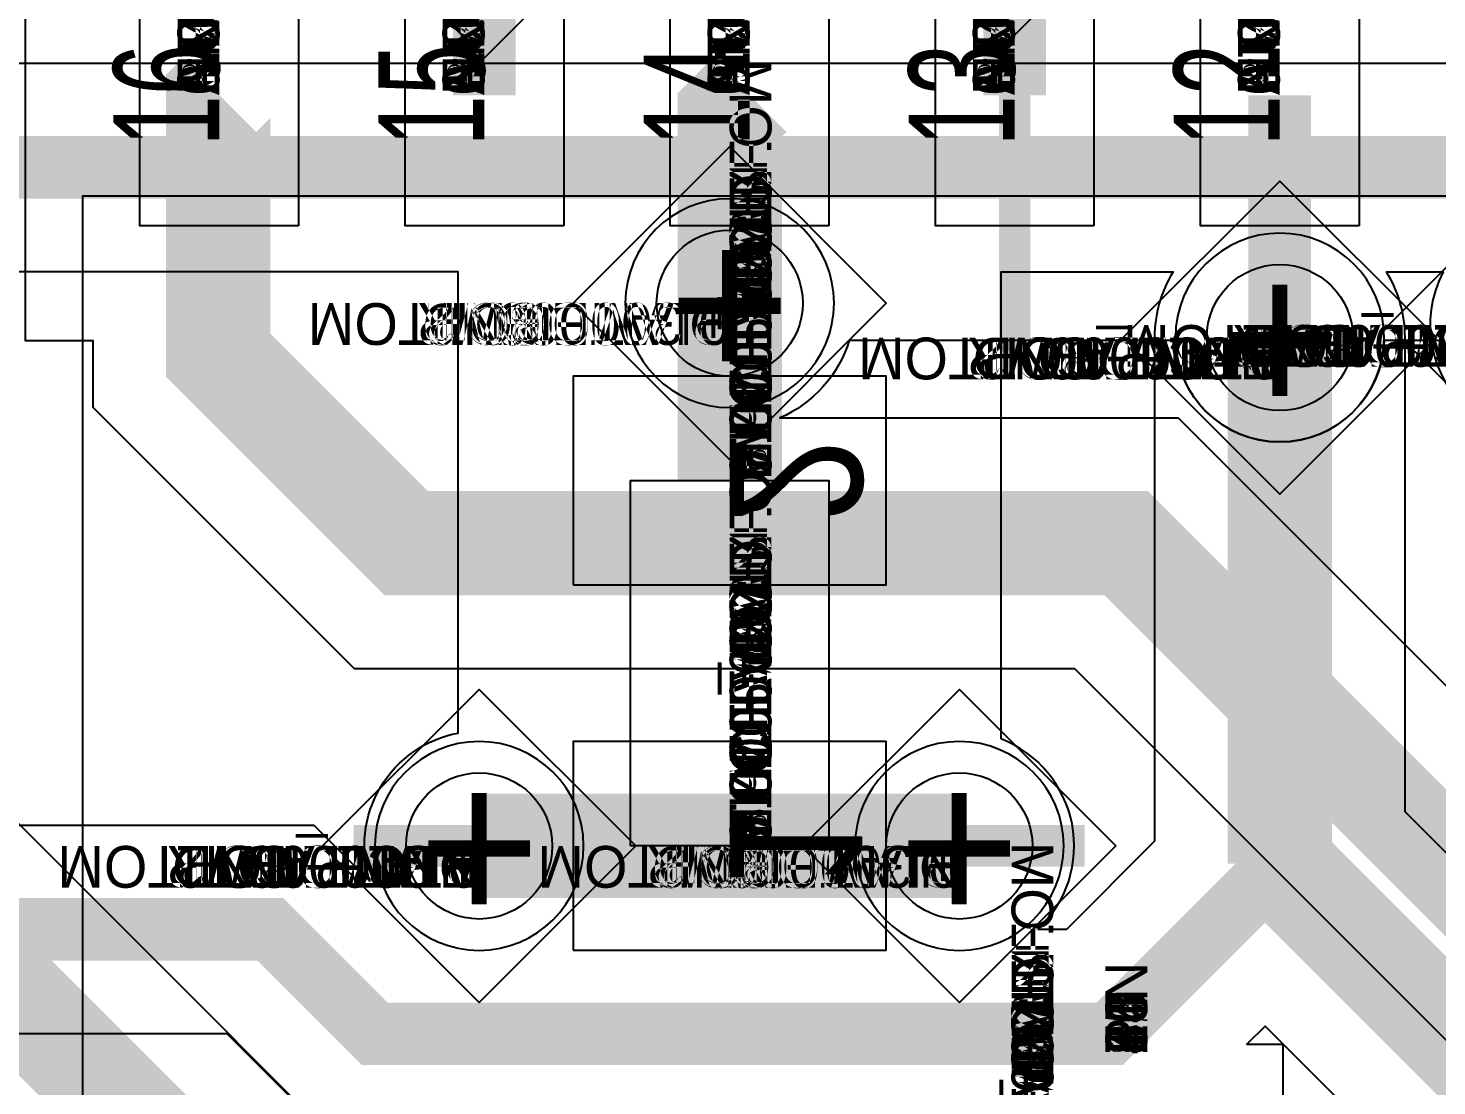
# Model space of a CAD drawing. Extents: x 0 to 323, y 0 to 320.
# Drawn here: x 99.95 to 106.7, y 166.46 to 171.52 of the extents above; entities that cross this region are included whole.
import ezdxf
from ezdxf.enums import TextEntityAlignment as Align

# ---------------------------------------------------------------- set-up
doc = ezdxf.new("R2010")
doc.units = 0
doc.header["$MEASUREMENT"] = 0
doc.layers.get('0').update_dxf_attribs({"linetype": 'CONTINUOUS'})
for name, color, linetype in [('CDN_FIGURES', 7, 'CONTINUOUS'), ('ETCH_BOTTOM', 7, 'CONTINUOUS'), ('ETCH_GND', 3, 'CONTINUOUS'), ('ETCH_INT1', 4, 'CONTINUOUS'), ('ETCH_INT2', 5, 'CONTINUOUS'), ('ETCH_PWR', 6, 'CONTINUOUS'), ('ETCH_TOP', 2, 'CONTINUOUS'), ('MANUFACTURING_NCLEGEND-1-6', 8, 'CONTINUOUS'), ('PACKAGE_GEOMETRY_ASSEMBLY_TOP', 11, 'CONTINUOUS'), ('PACKAGE_GEOMETRY_PIN_NUMBER', 9, 'CONTINUOUS')]:
    doc.layers.add(name, color=color, linetype=linetype)

# ---------------------------------------------------------------- blocks, each defined once
blk = doc.blocks.new('PAD_INFO')
for tag in ['SHAPE_TYPE', 'PAD_HEIGHT', 'PAD_LAYER', 'PAD_TYPE', 'PAD_WIDTH']:
    blk.add_attdef(tag, (0, 0), '', height=0.2)
at = {"flags": 2}
blk.add_attdef('CDN_TYPE', (0, 0), '', height=0.2, dxfattribs=at)
blk = doc.blocks.new('DRILL_INFO')
at = {"flags": 2}
blk.add_attdef('CDN_TYPE', (0, 0), '', height=0.2, dxfattribs=at)
for tag in ['FSHAPE', 'FCHAR', 'DRILL_HEIGHT', 'DIAMETER', 'PLATED', 'DRILL_WIDTH']:
    blk.add_attdef(tag, (0, 0), '', height=0.2)
blk = doc.blocks.new('VIA0700X0300')
at = {"layer": 'ETCH_BOTTOM'}
blk.add_circle((0, 0), 0.35, dxfattribs=at)
at = {"layer": 'ETCH_GND'}
blk.add_circle((0, 0), 0.35, dxfattribs=at)
at = {"layer": 'ETCH_INT1'}
blk.add_circle((0, 0), 0.35, dxfattribs=at)
at = {"layer": 'ETCH_INT2'}
blk.add_circle((0, 0), 0.35, dxfattribs=at)
at = {"layer": 'ETCH_PWR'}
blk.add_circle((0, 0), 0.35, dxfattribs=at)
at = {"layer": 'ETCH_TOP'}
blk.add_circle((0, 0), 0.35, dxfattribs=at)
ref = blk.add_blockref('PAD_INFO', (0, 0))
ref.add_attrib('PAD_LAYER', 'ETCH_TOP', (0, 0), dxfattribs={"height": 0.2})
ref.add_attrib('SHAPE_TYPE', 'NULL', (0, 0), dxfattribs={"height": 0.2})
ref.add_attrib('PAD_TYPE', 'ANTIPAD', (0, 0), dxfattribs={"height": 0.2})
ref.add_attrib('PAD_WIDTH', '0.000000', (0, 0), dxfattribs={"height": 0.2})
ref.add_attrib('PAD_HEIGHT', '0.000000', (0, 0), dxfattribs={"height": 0.2})
ref = blk.add_blockref('PAD_INFO', (0, 0))
ref.add_attrib('PAD_LAYER', 'ETCH_GND', (0, 0), dxfattribs={"height": 0.2})
ref.add_attrib('SHAPE_TYPE', 'NULL', (0, 0), dxfattribs={"height": 0.2})
ref.add_attrib('PAD_TYPE', 'ANTIPAD', (0, 0), dxfattribs={"height": 0.2})
ref.add_attrib('PAD_WIDTH', '0.000000', (0, 0), dxfattribs={"height": 0.2})
ref.add_attrib('PAD_HEIGHT', '0.000000', (0, 0), dxfattribs={"height": 0.2})
ref = blk.add_blockref('PAD_INFO', (0, 0))
ref.add_attrib('PAD_LAYER', 'ETCH_INT1', (0, 0), dxfattribs={"height": 0.2})
ref.add_attrib('SHAPE_TYPE', 'NULL', (0, 0), dxfattribs={"height": 0.2})
ref.add_attrib('PAD_TYPE', 'ANTIPAD', (0, 0), dxfattribs={"height": 0.2})
ref.add_attrib('PAD_WIDTH', '0.000000', (0, 0), dxfattribs={"height": 0.2})
ref.add_attrib('PAD_HEIGHT', '0.000000', (0, 0), dxfattribs={"height": 0.2})
ref = blk.add_blockref('PAD_INFO', (0, 0))
ref.add_attrib('PAD_LAYER', 'ETCH_INT2', (0, 0), dxfattribs={"height": 0.2})
ref.add_attrib('SHAPE_TYPE', 'NULL', (0, 0), dxfattribs={"height": 0.2})
ref.add_attrib('PAD_TYPE', 'ANTIPAD', (0, 0), dxfattribs={"height": 0.2})
ref.add_attrib('PAD_WIDTH', '0.000000', (0, 0), dxfattribs={"height": 0.2})
ref.add_attrib('PAD_HEIGHT', '0.000000', (0, 0), dxfattribs={"height": 0.2})
ref = blk.add_blockref('PAD_INFO', (0, 0))
ref.add_attrib('PAD_LAYER', 'ETCH_PWR', (0, 0), dxfattribs={"height": 0.2})
ref.add_attrib('SHAPE_TYPE', 'NULL', (0, 0), dxfattribs={"height": 0.2})
ref.add_attrib('PAD_TYPE', 'ANTIPAD', (0, 0), dxfattribs={"height": 0.2})
ref.add_attrib('PAD_WIDTH', '0.000000', (0, 0), dxfattribs={"height": 0.2})
ref.add_attrib('PAD_HEIGHT', '0.000000', (0, 0), dxfattribs={"height": 0.2})
ref = blk.add_blockref('PAD_INFO', (0, 0))
ref.add_attrib('PAD_LAYER', 'ETCH_BOTTOM', (0, 0), dxfattribs={"height": 0.2})
ref.add_attrib('SHAPE_TYPE', 'NULL', (0, 0), dxfattribs={"height": 0.2})
ref.add_attrib('PAD_TYPE', 'ANTIPAD', (0, 0), dxfattribs={"height": 0.2})
ref.add_attrib('PAD_WIDTH', '0.000000', (0, 0), dxfattribs={"height": 0.2})
ref.add_attrib('PAD_HEIGHT', '0.000000', (0, 0), dxfattribs={"height": 0.2})
ref = blk.add_blockref('PAD_INFO', (0, 0))
ref.add_attrib('PAD_LAYER', 'ETCH_TOP', (0, 0), dxfattribs={"height": 0.2})
ref.add_attrib('SHAPE_TYPE', 'NULL', (0, 0), dxfattribs={"height": 0.2})
ref.add_attrib('PAD_TYPE', 'THERMAL', (0, 0), dxfattribs={"height": 0.2})
ref.add_attrib('PAD_WIDTH', '0.000000', (0, 0), dxfattribs={"height": 0.2})
ref.add_attrib('PAD_HEIGHT', '0.000000', (0, 0), dxfattribs={"height": 0.2})
ref = blk.add_blockref('PAD_INFO', (0, 0))
ref.add_attrib('PAD_LAYER', 'ETCH_GND', (0, 0), dxfattribs={"height": 0.2})
ref.add_attrib('SHAPE_TYPE', 'NULL', (0, 0), dxfattribs={"height": 0.2})
ref.add_attrib('PAD_TYPE', 'THERMAL', (0, 0), dxfattribs={"height": 0.2})
ref.add_attrib('PAD_WIDTH', '0.000000', (0, 0), dxfattribs={"height": 0.2})
ref.add_attrib('PAD_HEIGHT', '0.000000', (0, 0), dxfattribs={"height": 0.2})
ref = blk.add_blockref('PAD_INFO', (0, 0))
ref.add_attrib('PAD_LAYER', 'ETCH_INT1', (0, 0), dxfattribs={"height": 0.2})
ref.add_attrib('SHAPE_TYPE', 'NULL', (0, 0), dxfattribs={"height": 0.2})
ref.add_attrib('PAD_TYPE', 'THERMAL', (0, 0), dxfattribs={"height": 0.2})
ref.add_attrib('PAD_WIDTH', '0.000000', (0, 0), dxfattribs={"height": 0.2})
ref.add_attrib('PAD_HEIGHT', '0.000000', (0, 0), dxfattribs={"height": 0.2})
ref = blk.add_blockref('PAD_INFO', (0, 0))
ref.add_attrib('PAD_LAYER', 'ETCH_INT2', (0, 0), dxfattribs={"height": 0.2})
ref.add_attrib('SHAPE_TYPE', 'NULL', (0, 0), dxfattribs={"height": 0.2})
ref.add_attrib('PAD_TYPE', 'THERMAL', (0, 0), dxfattribs={"height": 0.2})
ref.add_attrib('PAD_WIDTH', '0.000000', (0, 0), dxfattribs={"height": 0.2})
ref.add_attrib('PAD_HEIGHT', '0.000000', (0, 0), dxfattribs={"height": 0.2})
ref = blk.add_blockref('PAD_INFO', (0, 0))
ref.add_attrib('PAD_LAYER', 'ETCH_PWR', (0, 0), dxfattribs={"height": 0.2})
ref.add_attrib('SHAPE_TYPE', 'NULL', (0, 0), dxfattribs={"height": 0.2})
ref.add_attrib('PAD_TYPE', 'THERMAL', (0, 0), dxfattribs={"height": 0.2})
ref.add_attrib('PAD_WIDTH', '0.000000', (0, 0), dxfattribs={"height": 0.2})
ref.add_attrib('PAD_HEIGHT', '0.000000', (0, 0), dxfattribs={"height": 0.2})
ref = blk.add_blockref('PAD_INFO', (0, 0))
ref.add_attrib('PAD_LAYER', 'ETCH_BOTTOM', (0, 0), dxfattribs={"height": 0.2})
ref.add_attrib('SHAPE_TYPE', 'NULL', (0, 0), dxfattribs={"height": 0.2})
ref.add_attrib('PAD_TYPE', 'THERMAL', (0, 0), dxfattribs={"height": 0.2})
ref.add_attrib('PAD_WIDTH', '0.000000', (0, 0), dxfattribs={"height": 0.2})
ref.add_attrib('PAD_HEIGHT', '0.000000', (0, 0), dxfattribs={"height": 0.2})
ref = blk.add_blockref('PAD_INFO', (0, 0))
ref.add_attrib('PAD_LAYER', 'ETCH_TOP', (0, 0), dxfattribs={"height": 0.2})
ref.add_attrib('SHAPE_TYPE', 'CIRCLE', (0, 0), dxfattribs={"height": 0.2})
ref.add_attrib('PAD_TYPE', 'REGULAR', (0, 0), dxfattribs={"height": 0.2})
ref.add_attrib('PAD_WIDTH', '0.700000', (0, 0), dxfattribs={"height": 0.2})
ref.add_attrib('PAD_HEIGHT', '0.700000', (0, 0), dxfattribs={"height": 0.2})
ref = blk.add_blockref('PAD_INFO', (0, 0))
ref.add_attrib('PAD_LAYER', 'ETCH_GND', (0, 0), dxfattribs={"height": 0.2})
ref.add_attrib('SHAPE_TYPE', 'CIRCLE', (0, 0), dxfattribs={"height": 0.2})
ref.add_attrib('PAD_TYPE', 'REGULAR', (0, 0), dxfattribs={"height": 0.2})
ref.add_attrib('PAD_WIDTH', '0.700000', (0, 0), dxfattribs={"height": 0.2})
ref.add_attrib('PAD_HEIGHT', '0.700000', (0, 0), dxfattribs={"height": 0.2})
ref = blk.add_blockref('PAD_INFO', (0, 0))
ref.add_attrib('PAD_LAYER', 'ETCH_INT1', (0, 0), dxfattribs={"height": 0.2})
ref.add_attrib('SHAPE_TYPE', 'CIRCLE', (0, 0), dxfattribs={"height": 0.2})
ref.add_attrib('PAD_TYPE', 'REGULAR', (0, 0), dxfattribs={"height": 0.2})
ref.add_attrib('PAD_WIDTH', '0.700000', (0, 0), dxfattribs={"height": 0.2})
ref.add_attrib('PAD_HEIGHT', '0.700000', (0, 0), dxfattribs={"height": 0.2})
ref = blk.add_blockref('PAD_INFO', (0, 0))
ref.add_attrib('PAD_LAYER', 'ETCH_INT2', (0, 0), dxfattribs={"height": 0.2})
ref.add_attrib('SHAPE_TYPE', 'CIRCLE', (0, 0), dxfattribs={"height": 0.2})
ref.add_attrib('PAD_TYPE', 'REGULAR', (0, 0), dxfattribs={"height": 0.2})
ref.add_attrib('PAD_WIDTH', '0.700000', (0, 0), dxfattribs={"height": 0.2})
ref.add_attrib('PAD_HEIGHT', '0.700000', (0, 0), dxfattribs={"height": 0.2})
ref = blk.add_blockref('PAD_INFO', (0, 0))
ref.add_attrib('PAD_LAYER', 'ETCH_PWR', (0, 0), dxfattribs={"height": 0.2})
ref.add_attrib('SHAPE_TYPE', 'CIRCLE', (0, 0), dxfattribs={"height": 0.2})
ref.add_attrib('PAD_TYPE', 'REGULAR', (0, 0), dxfattribs={"height": 0.2})
ref.add_attrib('PAD_WIDTH', '0.700000', (0, 0), dxfattribs={"height": 0.2})
ref.add_attrib('PAD_HEIGHT', '0.700000', (0, 0), dxfattribs={"height": 0.2})
ref = blk.add_blockref('PAD_INFO', (0, 0))
ref.add_attrib('PAD_LAYER', 'ETCH_BOTTOM', (0, 0), dxfattribs={"height": 0.2})
ref.add_attrib('SHAPE_TYPE', 'CIRCLE', (0, 0), dxfattribs={"height": 0.2})
ref.add_attrib('PAD_TYPE', 'REGULAR', (0, 0), dxfattribs={"height": 0.2})
ref.add_attrib('PAD_WIDTH', '0.700000', (0, 0), dxfattribs={"height": 0.2})
ref.add_attrib('PAD_HEIGHT', '0.700000', (0, 0), dxfattribs={"height": 0.2})
ref = blk.add_blockref('DRILL_INFO', (0, 0))
ref.add_attrib('DIAMETER', '0.300000', (0, 0), dxfattribs={"height": 0.2})
ref.add_attrib('PLATED', 'PLATED', (0, 0), dxfattribs={"height": 0.2})
ref.add_attrib('FSHAPE', 'DIAMOND', (0, 0), dxfattribs={"height": 0.2})
ref.add_attrib('FCHAR', '+', (0, 0), dxfattribs={"height": 0.2})
ref.add_attrib('DRILL_WIDTH', '1.500000', (0, 0), dxfattribs={"height": 0.2})
ref.add_attrib('DRILL_HEIGHT', '1.500000', (0, 0), dxfattribs={"height": 0.2})
for tag in ['CDN_TYPE', 'PIN']:
    blk.add_attdef(tag, (0, 0), '', height=0.2)
at = {"flags": 2}
for tag in ['PSTKNAME', 'BBV']:
    blk.add_attdef(tag, (0, 0), '', height=0.2, dxfattribs=at)
blk = doc.blocks.new('FIGURE_DIAMOND')
at = {"layer": 'CDN_FIGURES'}
blk.add_lwpolyline([(-0.5, 0), (0, 0.5), (0.5, 0), (0, -0.5)], close=True, dxfattribs=at)
blk = doc.blocks.new('RC1000X1500TS')
at = {"layer": 'ETCH_TOP'}
blk.add_lwpolyline([(-0.5, -0.75), (-0.5, 0.75), (0.5, 0.75), (0.5, -0.75)], close=True, dxfattribs=at)
ref = blk.add_blockref('PAD_INFO', (0, 0))
ref.add_attrib('PAD_LAYER', 'ETCH_TOP', (0, 0), dxfattribs={"height": 0.2})
ref.add_attrib('SHAPE_TYPE', 'NULL', (0, 0), dxfattribs={"height": 0.2})
ref.add_attrib('PAD_TYPE', 'ANTIPAD', (0, 0), dxfattribs={"height": 0.2})
ref.add_attrib('PAD_WIDTH', '0.000000', (0, 0), dxfattribs={"height": 0.2})
ref.add_attrib('PAD_HEIGHT', '0.000000', (0, 0), dxfattribs={"height": 0.2})
ref = blk.add_blockref('PAD_INFO', (0, 0))
ref.add_attrib('PAD_LAYER', 'ETCH_GND', (0, 0), dxfattribs={"height": 0.2})
ref.add_attrib('SHAPE_TYPE', 'NULL', (0, 0), dxfattribs={"height": 0.2})
ref.add_attrib('PAD_TYPE', 'ANTIPAD', (0, 0), dxfattribs={"height": 0.2})
ref.add_attrib('PAD_WIDTH', '0.000000', (0, 0), dxfattribs={"height": 0.2})
ref.add_attrib('PAD_HEIGHT', '0.000000', (0, 0), dxfattribs={"height": 0.2})
ref = blk.add_blockref('PAD_INFO', (0, 0))
ref.add_attrib('PAD_LAYER', 'ETCH_INT1', (0, 0), dxfattribs={"height": 0.2})
ref.add_attrib('SHAPE_TYPE', 'NULL', (0, 0), dxfattribs={"height": 0.2})
ref.add_attrib('PAD_TYPE', 'ANTIPAD', (0, 0), dxfattribs={"height": 0.2})
ref.add_attrib('PAD_WIDTH', '0.000000', (0, 0), dxfattribs={"height": 0.2})
ref.add_attrib('PAD_HEIGHT', '0.000000', (0, 0), dxfattribs={"height": 0.2})
ref = blk.add_blockref('PAD_INFO', (0, 0))
ref.add_attrib('PAD_LAYER', 'ETCH_INT2', (0, 0), dxfattribs={"height": 0.2})
ref.add_attrib('SHAPE_TYPE', 'NULL', (0, 0), dxfattribs={"height": 0.2})
ref.add_attrib('PAD_TYPE', 'ANTIPAD', (0, 0), dxfattribs={"height": 0.2})
ref.add_attrib('PAD_WIDTH', '0.000000', (0, 0), dxfattribs={"height": 0.2})
ref.add_attrib('PAD_HEIGHT', '0.000000', (0, 0), dxfattribs={"height": 0.2})
ref = blk.add_blockref('PAD_INFO', (0, 0))
ref.add_attrib('PAD_LAYER', 'ETCH_PWR', (0, 0), dxfattribs={"height": 0.2})
ref.add_attrib('SHAPE_TYPE', 'NULL', (0, 0), dxfattribs={"height": 0.2})
ref.add_attrib('PAD_TYPE', 'ANTIPAD', (0, 0), dxfattribs={"height": 0.2})
ref.add_attrib('PAD_WIDTH', '0.000000', (0, 0), dxfattribs={"height": 0.2})
ref.add_attrib('PAD_HEIGHT', '0.000000', (0, 0), dxfattribs={"height": 0.2})
ref = blk.add_blockref('PAD_INFO', (0, 0))
ref.add_attrib('PAD_LAYER', 'ETCH_BOTTOM', (0, 0), dxfattribs={"height": 0.2})
ref.add_attrib('SHAPE_TYPE', 'NULL', (0, 0), dxfattribs={"height": 0.2})
ref.add_attrib('PAD_TYPE', 'ANTIPAD', (0, 0), dxfattribs={"height": 0.2})
ref.add_attrib('PAD_WIDTH', '0.000000', (0, 0), dxfattribs={"height": 0.2})
ref.add_attrib('PAD_HEIGHT', '0.000000', (0, 0), dxfattribs={"height": 0.2})
ref = blk.add_blockref('PAD_INFO', (0, 0))
ref.add_attrib('PAD_LAYER', 'ETCH_TOP', (0, 0), dxfattribs={"height": 0.2})
ref.add_attrib('SHAPE_TYPE', 'NULL', (0, 0), dxfattribs={"height": 0.2})
ref.add_attrib('PAD_TYPE', 'THERMAL', (0, 0), dxfattribs={"height": 0.2})
ref.add_attrib('PAD_WIDTH', '0.000000', (0, 0), dxfattribs={"height": 0.2})
ref.add_attrib('PAD_HEIGHT', '0.000000', (0, 0), dxfattribs={"height": 0.2})
ref = blk.add_blockref('PAD_INFO', (0, 0))
ref.add_attrib('PAD_LAYER', 'ETCH_GND', (0, 0), dxfattribs={"height": 0.2})
ref.add_attrib('SHAPE_TYPE', 'NULL', (0, 0), dxfattribs={"height": 0.2})
ref.add_attrib('PAD_TYPE', 'THERMAL', (0, 0), dxfattribs={"height": 0.2})
ref.add_attrib('PAD_WIDTH', '0.000000', (0, 0), dxfattribs={"height": 0.2})
ref.add_attrib('PAD_HEIGHT', '0.000000', (0, 0), dxfattribs={"height": 0.2})
ref = blk.add_blockref('PAD_INFO', (0, 0))
ref.add_attrib('PAD_LAYER', 'ETCH_INT1', (0, 0), dxfattribs={"height": 0.2})
ref.add_attrib('SHAPE_TYPE', 'NULL', (0, 0), dxfattribs={"height": 0.2})
ref.add_attrib('PAD_TYPE', 'THERMAL', (0, 0), dxfattribs={"height": 0.2})
ref.add_attrib('PAD_WIDTH', '0.000000', (0, 0), dxfattribs={"height": 0.2})
ref.add_attrib('PAD_HEIGHT', '0.000000', (0, 0), dxfattribs={"height": 0.2})
ref = blk.add_blockref('PAD_INFO', (0, 0))
ref.add_attrib('PAD_LAYER', 'ETCH_INT2', (0, 0), dxfattribs={"height": 0.2})
ref.add_attrib('SHAPE_TYPE', 'NULL', (0, 0), dxfattribs={"height": 0.2})
ref.add_attrib('PAD_TYPE', 'THERMAL', (0, 0), dxfattribs={"height": 0.2})
ref.add_attrib('PAD_WIDTH', '0.000000', (0, 0), dxfattribs={"height": 0.2})
ref.add_attrib('PAD_HEIGHT', '0.000000', (0, 0), dxfattribs={"height": 0.2})
ref = blk.add_blockref('PAD_INFO', (0, 0))
ref.add_attrib('PAD_LAYER', 'ETCH_PWR', (0, 0), dxfattribs={"height": 0.2})
ref.add_attrib('SHAPE_TYPE', 'NULL', (0, 0), dxfattribs={"height": 0.2})
ref.add_attrib('PAD_TYPE', 'THERMAL', (0, 0), dxfattribs={"height": 0.2})
ref.add_attrib('PAD_WIDTH', '0.000000', (0, 0), dxfattribs={"height": 0.2})
ref.add_attrib('PAD_HEIGHT', '0.000000', (0, 0), dxfattribs={"height": 0.2})
ref = blk.add_blockref('PAD_INFO', (0, 0))
ref.add_attrib('PAD_LAYER', 'ETCH_BOTTOM', (0, 0), dxfattribs={"height": 0.2})
ref.add_attrib('SHAPE_TYPE', 'NULL', (0, 0), dxfattribs={"height": 0.2})
ref.add_attrib('PAD_TYPE', 'THERMAL', (0, 0), dxfattribs={"height": 0.2})
ref.add_attrib('PAD_WIDTH', '0.000000', (0, 0), dxfattribs={"height": 0.2})
ref.add_attrib('PAD_HEIGHT', '0.000000', (0, 0), dxfattribs={"height": 0.2})
ref = blk.add_blockref('PAD_INFO', (0, 0))
ref.add_attrib('PAD_LAYER', 'ETCH_GND', (0, 0), dxfattribs={"height": 0.2})
ref.add_attrib('SHAPE_TYPE', 'NULL', (0, 0), dxfattribs={"height": 0.2})
ref.add_attrib('PAD_TYPE', 'REGULAR', (0, 0), dxfattribs={"height": 0.2})
ref.add_attrib('PAD_WIDTH', '0.000000', (0, 0), dxfattribs={"height": 0.2})
ref.add_attrib('PAD_HEIGHT', '0.000000', (0, 0), dxfattribs={"height": 0.2})
ref = blk.add_blockref('PAD_INFO', (0, 0))
ref.add_attrib('PAD_LAYER', 'ETCH_INT1', (0, 0), dxfattribs={"height": 0.2})
ref.add_attrib('SHAPE_TYPE', 'NULL', (0, 0), dxfattribs={"height": 0.2})
ref.add_attrib('PAD_TYPE', 'REGULAR', (0, 0), dxfattribs={"height": 0.2})
ref.add_attrib('PAD_WIDTH', '0.000000', (0, 0), dxfattribs={"height": 0.2})
ref.add_attrib('PAD_HEIGHT', '0.000000', (0, 0), dxfattribs={"height": 0.2})
ref = blk.add_blockref('PAD_INFO', (0, 0))
ref.add_attrib('PAD_LAYER', 'ETCH_INT2', (0, 0), dxfattribs={"height": 0.2})
ref.add_attrib('SHAPE_TYPE', 'NULL', (0, 0), dxfattribs={"height": 0.2})
ref.add_attrib('PAD_TYPE', 'REGULAR', (0, 0), dxfattribs={"height": 0.2})
ref.add_attrib('PAD_WIDTH', '0.000000', (0, 0), dxfattribs={"height": 0.2})
ref.add_attrib('PAD_HEIGHT', '0.000000', (0, 0), dxfattribs={"height": 0.2})
ref = blk.add_blockref('PAD_INFO', (0, 0))
ref.add_attrib('PAD_LAYER', 'ETCH_PWR', (0, 0), dxfattribs={"height": 0.2})
ref.add_attrib('SHAPE_TYPE', 'NULL', (0, 0), dxfattribs={"height": 0.2})
ref.add_attrib('PAD_TYPE', 'REGULAR', (0, 0), dxfattribs={"height": 0.2})
ref.add_attrib('PAD_WIDTH', '0.000000', (0, 0), dxfattribs={"height": 0.2})
ref.add_attrib('PAD_HEIGHT', '0.000000', (0, 0), dxfattribs={"height": 0.2})
ref = blk.add_blockref('PAD_INFO', (0, 0))
ref.add_attrib('PAD_LAYER', 'ETCH_BOTTOM', (0, 0), dxfattribs={"height": 0.2})
ref.add_attrib('SHAPE_TYPE', 'NULL', (0, 0), dxfattribs={"height": 0.2})
ref.add_attrib('PAD_TYPE', 'REGULAR', (0, 0), dxfattribs={"height": 0.2})
ref.add_attrib('PAD_WIDTH', '0.000000', (0, 0), dxfattribs={"height": 0.2})
ref.add_attrib('PAD_HEIGHT', '0.000000', (0, 0), dxfattribs={"height": 0.2})
ref = blk.add_blockref('DRILL_INFO', (0, 0))
ref.add_attrib('DIAMETER', '0.000000', (0, 0), dxfattribs={"height": 0.2})
ref.add_attrib('PLATED', 'PLATED', (0, 0), dxfattribs={"height": 0.2})
ref.add_attrib('FSHAPE', 'NULL', (0, 0), dxfattribs={"height": 0.2})
ref.add_attrib('DRILL_WIDTH', '0.000000', (0, 0), dxfattribs={"height": 0.2})
ref.add_attrib('DRILL_HEIGHT', '0.000000', (0, 0), dxfattribs={"height": 0.2})
ref = blk.add_blockref('PAD_INFO', (0, 0))
ref.add_attrib('PAD_LAYER', 'ETCH_TOP', (0, 0), dxfattribs={"height": 0.2})
ref.add_attrib('SHAPE_TYPE', 'RECTANGLE', (0, 0), dxfattribs={"height": 0.2})
ref.add_attrib('PAD_TYPE', 'REGULAR', (0, 0), dxfattribs={"height": 0.2})
ref.add_attrib('PAD_WIDTH', '1.000000', (0, 0), dxfattribs={"height": 0.2})
ref.add_attrib('PAD_HEIGHT', '1.500000', (0, 0), dxfattribs={"height": 0.2})
for tag in ['CDN_TYPE', 'PIN']:
    blk.add_attdef(tag, (0, 0), '', height=0.2)
at = {"flags": 2}
for tag in ['PSTKNAME', 'BBV']:
    blk.add_attdef(tag, (0, 0), '', height=0.2, dxfattribs=at)
blk = doc.blocks.new('F56')
at = {"layer": 'PACKAGE_GEOMETRY_ASSEMBLY_TOP'}
blk.add_lwpolyline([(0, -0.475), (1.75, -0.475), (1.75, 0.475), (0, 0.475)], close=True, dxfattribs=at)
at = {"layer": 'ETCH_TOP'}
ref = blk.add_blockref('RC1000X1500TS', (0, 0), dxfattribs=at)
ref.add_attrib('CDN_TYPE', 'PIN', (0, 0), dxfattribs={"height": 0.2})
ref.add_attrib('PIN', '1', (0, 0), dxfattribs={"height": 0.2})
ref = blk.add_blockref('RC1000X1500TS', (1.75, 0), dxfattribs=at)
ref.add_attrib('CDN_TYPE', 'PIN', (0, 0), dxfattribs={"height": 0.2})
ref.add_attrib('PIN', '2', (0, 0), dxfattribs={"height": 0.2})
at = {"flags": 2}
for tag in ['SYMBOL_TYPE', 'CDN_TYPE', 'REFDES']:
    blk.add_attdef(tag, (0, 0), '', height=0.2, dxfattribs=at)
blk = doc.blocks.new('RC1250X0760TS')
at = {"layer": 'ETCH_TOP'}
blk.add_lwpolyline([(-0.625, -0.38), (-0.625, 0.38), (0.625, 0.38), (0.625, -0.38)], close=True, dxfattribs=at)
ref = blk.add_blockref('PAD_INFO', (0, 0))
ref.add_attrib('PAD_LAYER', 'ETCH_TOP', (0, 0), dxfattribs={"height": 0.2})
ref.add_attrib('SHAPE_TYPE', 'NULL', (0, 0), dxfattribs={"height": 0.2})
ref.add_attrib('PAD_TYPE', 'ANTIPAD', (0, 0), dxfattribs={"height": 0.2})
ref.add_attrib('PAD_WIDTH', '0.000000', (0, 0), dxfattribs={"height": 0.2})
ref.add_attrib('PAD_HEIGHT', '0.000000', (0, 0), dxfattribs={"height": 0.2})
ref = blk.add_blockref('PAD_INFO', (0, 0))
ref.add_attrib('PAD_LAYER', 'ETCH_GND', (0, 0), dxfattribs={"height": 0.2})
ref.add_attrib('SHAPE_TYPE', 'NULL', (0, 0), dxfattribs={"height": 0.2})
ref.add_attrib('PAD_TYPE', 'ANTIPAD', (0, 0), dxfattribs={"height": 0.2})
ref.add_attrib('PAD_WIDTH', '0.000000', (0, 0), dxfattribs={"height": 0.2})
ref.add_attrib('PAD_HEIGHT', '0.000000', (0, 0), dxfattribs={"height": 0.2})
ref = blk.add_blockref('PAD_INFO', (0, 0))
ref.add_attrib('PAD_LAYER', 'ETCH_INT1', (0, 0), dxfattribs={"height": 0.2})
ref.add_attrib('SHAPE_TYPE', 'NULL', (0, 0), dxfattribs={"height": 0.2})
ref.add_attrib('PAD_TYPE', 'ANTIPAD', (0, 0), dxfattribs={"height": 0.2})
ref.add_attrib('PAD_WIDTH', '0.000000', (0, 0), dxfattribs={"height": 0.2})
ref.add_attrib('PAD_HEIGHT', '0.000000', (0, 0), dxfattribs={"height": 0.2})
ref = blk.add_blockref('PAD_INFO', (0, 0))
ref.add_attrib('PAD_LAYER', 'ETCH_INT2', (0, 0), dxfattribs={"height": 0.2})
ref.add_attrib('SHAPE_TYPE', 'NULL', (0, 0), dxfattribs={"height": 0.2})
ref.add_attrib('PAD_TYPE', 'ANTIPAD', (0, 0), dxfattribs={"height": 0.2})
ref.add_attrib('PAD_WIDTH', '0.000000', (0, 0), dxfattribs={"height": 0.2})
ref.add_attrib('PAD_HEIGHT', '0.000000', (0, 0), dxfattribs={"height": 0.2})
ref = blk.add_blockref('PAD_INFO', (0, 0))
ref.add_attrib('PAD_LAYER', 'ETCH_PWR', (0, 0), dxfattribs={"height": 0.2})
ref.add_attrib('SHAPE_TYPE', 'NULL', (0, 0), dxfattribs={"height": 0.2})
ref.add_attrib('PAD_TYPE', 'ANTIPAD', (0, 0), dxfattribs={"height": 0.2})
ref.add_attrib('PAD_WIDTH', '0.000000', (0, 0), dxfattribs={"height": 0.2})
ref.add_attrib('PAD_HEIGHT', '0.000000', (0, 0), dxfattribs={"height": 0.2})
ref = blk.add_blockref('PAD_INFO', (0, 0))
ref.add_attrib('PAD_LAYER', 'ETCH_BOTTOM', (0, 0), dxfattribs={"height": 0.2})
ref.add_attrib('SHAPE_TYPE', 'NULL', (0, 0), dxfattribs={"height": 0.2})
ref.add_attrib('PAD_TYPE', 'ANTIPAD', (0, 0), dxfattribs={"height": 0.2})
ref.add_attrib('PAD_WIDTH', '0.000000', (0, 0), dxfattribs={"height": 0.2})
ref.add_attrib('PAD_HEIGHT', '0.000000', (0, 0), dxfattribs={"height": 0.2})
ref = blk.add_blockref('PAD_INFO', (0, 0))
ref.add_attrib('PAD_LAYER', 'ETCH_TOP', (0, 0), dxfattribs={"height": 0.2})
ref.add_attrib('SHAPE_TYPE', 'NULL', (0, 0), dxfattribs={"height": 0.2})
ref.add_attrib('PAD_TYPE', 'THERMAL', (0, 0), dxfattribs={"height": 0.2})
ref.add_attrib('PAD_WIDTH', '0.000000', (0, 0), dxfattribs={"height": 0.2})
ref.add_attrib('PAD_HEIGHT', '0.000000', (0, 0), dxfattribs={"height": 0.2})
ref = blk.add_blockref('PAD_INFO', (0, 0))
ref.add_attrib('PAD_LAYER', 'ETCH_GND', (0, 0), dxfattribs={"height": 0.2})
ref.add_attrib('SHAPE_TYPE', 'NULL', (0, 0), dxfattribs={"height": 0.2})
ref.add_attrib('PAD_TYPE', 'THERMAL', (0, 0), dxfattribs={"height": 0.2})
ref.add_attrib('PAD_WIDTH', '0.000000', (0, 0), dxfattribs={"height": 0.2})
ref.add_attrib('PAD_HEIGHT', '0.000000', (0, 0), dxfattribs={"height": 0.2})
ref = blk.add_blockref('PAD_INFO', (0, 0))
ref.add_attrib('PAD_LAYER', 'ETCH_INT1', (0, 0), dxfattribs={"height": 0.2})
ref.add_attrib('SHAPE_TYPE', 'NULL', (0, 0), dxfattribs={"height": 0.2})
ref.add_attrib('PAD_TYPE', 'THERMAL', (0, 0), dxfattribs={"height": 0.2})
ref.add_attrib('PAD_WIDTH', '0.000000', (0, 0), dxfattribs={"height": 0.2})
ref.add_attrib('PAD_HEIGHT', '0.000000', (0, 0), dxfattribs={"height": 0.2})
ref = blk.add_blockref('PAD_INFO', (0, 0))
ref.add_attrib('PAD_LAYER', 'ETCH_INT2', (0, 0), dxfattribs={"height": 0.2})
ref.add_attrib('SHAPE_TYPE', 'NULL', (0, 0), dxfattribs={"height": 0.2})
ref.add_attrib('PAD_TYPE', 'THERMAL', (0, 0), dxfattribs={"height": 0.2})
ref.add_attrib('PAD_WIDTH', '0.000000', (0, 0), dxfattribs={"height": 0.2})
ref.add_attrib('PAD_HEIGHT', '0.000000', (0, 0), dxfattribs={"height": 0.2})
ref = blk.add_blockref('PAD_INFO', (0, 0))
ref.add_attrib('PAD_LAYER', 'ETCH_PWR', (0, 0), dxfattribs={"height": 0.2})
ref.add_attrib('SHAPE_TYPE', 'NULL', (0, 0), dxfattribs={"height": 0.2})
ref.add_attrib('PAD_TYPE', 'THERMAL', (0, 0), dxfattribs={"height": 0.2})
ref.add_attrib('PAD_WIDTH', '0.000000', (0, 0), dxfattribs={"height": 0.2})
ref.add_attrib('PAD_HEIGHT', '0.000000', (0, 0), dxfattribs={"height": 0.2})
ref = blk.add_blockref('PAD_INFO', (0, 0))
ref.add_attrib('PAD_LAYER', 'ETCH_BOTTOM', (0, 0), dxfattribs={"height": 0.2})
ref.add_attrib('SHAPE_TYPE', 'NULL', (0, 0), dxfattribs={"height": 0.2})
ref.add_attrib('PAD_TYPE', 'THERMAL', (0, 0), dxfattribs={"height": 0.2})
ref.add_attrib('PAD_WIDTH', '0.000000', (0, 0), dxfattribs={"height": 0.2})
ref.add_attrib('PAD_HEIGHT', '0.000000', (0, 0), dxfattribs={"height": 0.2})
ref = blk.add_blockref('PAD_INFO', (0, 0))
ref.add_attrib('PAD_LAYER', 'ETCH_TOP', (0, 0), dxfattribs={"height": 0.2})
ref.add_attrib('SHAPE_TYPE', 'RECTANGLE', (0, 0), dxfattribs={"height": 0.2})
ref.add_attrib('PAD_TYPE', 'REGULAR', (0, 0), dxfattribs={"height": 0.2})
ref.add_attrib('PAD_WIDTH', '1.250000', (0, 0), dxfattribs={"height": 0.2})
ref.add_attrib('PAD_HEIGHT', '0.760000', (0, 0), dxfattribs={"height": 0.2})
ref = blk.add_blockref('PAD_INFO', (0, 0))
ref.add_attrib('PAD_LAYER', 'ETCH_GND', (0, 0), dxfattribs={"height": 0.2})
ref.add_attrib('SHAPE_TYPE', 'NULL', (0, 0), dxfattribs={"height": 0.2})
ref.add_attrib('PAD_TYPE', 'REGULAR', (0, 0), dxfattribs={"height": 0.2})
ref.add_attrib('PAD_WIDTH', '0.000000', (0, 0), dxfattribs={"height": 0.2})
ref.add_attrib('PAD_HEIGHT', '0.000000', (0, 0), dxfattribs={"height": 0.2})
ref = blk.add_blockref('PAD_INFO', (0, 0))
ref.add_attrib('PAD_LAYER', 'ETCH_INT1', (0, 0), dxfattribs={"height": 0.2})
ref.add_attrib('SHAPE_TYPE', 'NULL', (0, 0), dxfattribs={"height": 0.2})
ref.add_attrib('PAD_TYPE', 'REGULAR', (0, 0), dxfattribs={"height": 0.2})
ref.add_attrib('PAD_WIDTH', '0.000000', (0, 0), dxfattribs={"height": 0.2})
ref.add_attrib('PAD_HEIGHT', '0.000000', (0, 0), dxfattribs={"height": 0.2})
ref = blk.add_blockref('PAD_INFO', (0, 0))
ref.add_attrib('PAD_LAYER', 'ETCH_INT2', (0, 0), dxfattribs={"height": 0.2})
ref.add_attrib('SHAPE_TYPE', 'NULL', (0, 0), dxfattribs={"height": 0.2})
ref.add_attrib('PAD_TYPE', 'REGULAR', (0, 0), dxfattribs={"height": 0.2})
ref.add_attrib('PAD_WIDTH', '0.000000', (0, 0), dxfattribs={"height": 0.2})
ref.add_attrib('PAD_HEIGHT', '0.000000', (0, 0), dxfattribs={"height": 0.2})
ref = blk.add_blockref('PAD_INFO', (0, 0))
ref.add_attrib('PAD_LAYER', 'ETCH_PWR', (0, 0), dxfattribs={"height": 0.2})
ref.add_attrib('SHAPE_TYPE', 'NULL', (0, 0), dxfattribs={"height": 0.2})
ref.add_attrib('PAD_TYPE', 'REGULAR', (0, 0), dxfattribs={"height": 0.2})
ref.add_attrib('PAD_WIDTH', '0.000000', (0, 0), dxfattribs={"height": 0.2})
ref.add_attrib('PAD_HEIGHT', '0.000000', (0, 0), dxfattribs={"height": 0.2})
ref = blk.add_blockref('PAD_INFO', (0, 0))
ref.add_attrib('PAD_LAYER', 'ETCH_BOTTOM', (0, 0), dxfattribs={"height": 0.2})
ref.add_attrib('SHAPE_TYPE', 'NULL', (0, 0), dxfattribs={"height": 0.2})
ref.add_attrib('PAD_TYPE', 'REGULAR', (0, 0), dxfattribs={"height": 0.2})
ref.add_attrib('PAD_WIDTH', '0.000000', (0, 0), dxfattribs={"height": 0.2})
ref.add_attrib('PAD_HEIGHT', '0.000000', (0, 0), dxfattribs={"height": 0.2})
ref = blk.add_blockref('DRILL_INFO', (0, 0))
ref.add_attrib('DIAMETER', '0.000000', (0, 0), dxfattribs={"height": 0.2})
ref.add_attrib('PLATED', 'PLATED', (0, 0), dxfattribs={"height": 0.2})
ref.add_attrib('FSHAPE', 'NULL', (0, 0), dxfattribs={"height": 0.2})
ref.add_attrib('DRILL_WIDTH', '0.000000', (0, 0), dxfattribs={"height": 0.2})
ref.add_attrib('DRILL_HEIGHT', '0.000000', (0, 0), dxfattribs={"height": 0.2})
for tag in ['CDN_TYPE', 'PIN']:
    blk.add_attdef(tag, (0, 0), '', height=0.2)
at = {"flags": 2}
for tag in ['PSTKNAME', 'BBV']:
    blk.add_attdef(tag, (0, 0), '', height=0.2, dxfattribs=at)
blk = doc.blocks.new('SO-16W')
at = {"layer": 'PACKAGE_GEOMETRY_ASSEMBLY_TOP'}
blk.add_lwpolyline([(-4.113, -5.1), (4.113, -5.1), (4.113, 5.1), (-4.113, 5.1)], close=True, dxfattribs=at)
at = {"layer": 'ETCH_TOP'}
ref = blk.add_blockref('RC1250X0760TS', (-4.726, 4.445), dxfattribs=at)
ref.add_attrib('CDN_TYPE', 'PIN', (0, 0), dxfattribs={"height": 0.2})
ref.add_attrib('PIN', '1', (0, 0), dxfattribs={"height": 0.2})
ref = blk.add_blockref('RC1250X0760TS', (4.596, 4.445), dxfattribs=at)
ref.add_attrib('CDN_TYPE', 'PIN', (0, 0), dxfattribs={"height": 0.2})
ref.add_attrib('PIN', '16', (0, 0), dxfattribs={"height": 0.2})
ref = blk.add_blockref('RC1250X0760TS', (-4.726, 3.175), dxfattribs=at)
ref.add_attrib('CDN_TYPE', 'PIN', (0, 0), dxfattribs={"height": 0.2})
ref.add_attrib('PIN', '2', (0, 0), dxfattribs={"height": 0.2})
ref = blk.add_blockref('RC1250X0760TS', (4.596, 3.175), dxfattribs=at)
ref.add_attrib('CDN_TYPE', 'PIN', (0, 0), dxfattribs={"height": 0.2})
ref.add_attrib('PIN', '15', (0, 0), dxfattribs={"height": 0.2})
ref = blk.add_blockref('RC1250X0760TS', (-4.726, 1.905), dxfattribs=at)
ref.add_attrib('CDN_TYPE', 'PIN', (0, 0), dxfattribs={"height": 0.2})
ref.add_attrib('PIN', '3', (0, 0), dxfattribs={"height": 0.2})
ref = blk.add_blockref('RC1250X0760TS', (4.596, 1.905), dxfattribs=at)
ref.add_attrib('CDN_TYPE', 'PIN', (0, 0), dxfattribs={"height": 0.2})
ref.add_attrib('PIN', '14', (0, 0), dxfattribs={"height": 0.2})
ref = blk.add_blockref('RC1250X0760TS', (-4.726, 0.635), dxfattribs=at)
ref.add_attrib('CDN_TYPE', 'PIN', (0, 0), dxfattribs={"height": 0.2})
ref.add_attrib('PIN', '4', (0, 0), dxfattribs={"height": 0.2})
ref = blk.add_blockref('RC1250X0760TS', (4.596, 0.635), dxfattribs=at)
ref.add_attrib('CDN_TYPE', 'PIN', (0, 0), dxfattribs={"height": 0.2})
ref.add_attrib('PIN', '13', (0, 0), dxfattribs={"height": 0.2})
ref = blk.add_blockref('RC1250X0760TS', (-4.726, -4.445), dxfattribs=at)
ref.add_attrib('CDN_TYPE', 'PIN', (0, 0), dxfattribs={"height": 0.2})
ref.add_attrib('PIN', '8', (0, 0), dxfattribs={"height": 0.2})
ref = blk.add_blockref('RC1250X0760TS', (-4.726, -1.905), dxfattribs=at)
ref.add_attrib('CDN_TYPE', 'PIN', (0, 0), dxfattribs={"height": 0.2})
ref.add_attrib('PIN', '6', (0, 0), dxfattribs={"height": 0.2})
ref = blk.add_blockref('RC1250X0760TS', (4.596, -4.445), dxfattribs=at)
ref.add_attrib('CDN_TYPE', 'PIN', (0, 0), dxfattribs={"height": 0.2})
ref.add_attrib('PIN', '9', (0, 0), dxfattribs={"height": 0.2})
ref = blk.add_blockref('RC1250X0760TS', (4.596, -0.635), dxfattribs=at)
ref.add_attrib('CDN_TYPE', 'PIN', (0, 0), dxfattribs={"height": 0.2})
ref.add_attrib('PIN', '12', (0, 0), dxfattribs={"height": 0.2})
ref = blk.add_blockref('RC1250X0760TS', (4.596, -3.175), dxfattribs=at)
ref.add_attrib('CDN_TYPE', 'PIN', (0, 0), dxfattribs={"height": 0.2})
ref.add_attrib('PIN', '10', (0, 0), dxfattribs={"height": 0.2})
ref = blk.add_blockref('RC1250X0760TS', (-4.726, -3.175), dxfattribs=at)
ref.add_attrib('CDN_TYPE', 'PIN', (0, 0), dxfattribs={"height": 0.2})
ref.add_attrib('PIN', '7', (0, 0), dxfattribs={"height": 0.2})
ref = blk.add_blockref('RC1250X0760TS', (-4.726, -0.635), dxfattribs=at)
ref.add_attrib('CDN_TYPE', 'PIN', (0, 0), dxfattribs={"height": 0.2})
ref.add_attrib('PIN', '5', (0, 0), dxfattribs={"height": 0.2})
ref = blk.add_blockref('RC1250X0760TS', (4.596, -1.905), dxfattribs=at)
ref.add_attrib('CDN_TYPE', 'PIN', (0, 0), dxfattribs={"height": 0.2})
ref.add_attrib('PIN', '11', (0, 0), dxfattribs={"height": 0.2})
at = {"flags": 2}
for tag in ['SYMBOL_TYPE', 'CDN_TYPE', 'REFDES']:
    blk.add_attdef(tag, (0, 0), '', height=0.2, dxfattribs=at)

msp = doc.modelspace()

# ---------------------------------------------------------------- linework, layer by layer
at = {"layer": 'ETCH_BOTTOM'}
for points, format in [([(102.1376, 171.5297, 0.2, 0.2, 0), (102.1376, 172.1305, 0.2, 0.2, 0)], "xyseb"), ([(97.7626, 169.1055, 0.3, 0.3, 0), (99.5126, 170.8555, 0.3, 0.3, 0), (111.9319, 170.8555, 0.3, 0.3, 0), (114.1626, 168.6248, 0.3, 0.3, 0), (114.1626, 168.1862, 0.3, 0.3, 0), (115.8933, 166.4555, 0.3, 0.3, 0), (117.1126, 166.4555, 0.3, 0.3, 0), (122.7576, 160.8105, 0.3, 0.3, 0), (126.7676, 160.8105, 0.3, 0.3, 0), (129.0126, 163.0555, 0.3, 0.3, 0), (131.0126, 163.0555, 0.3, 0.3, 0)], "xyseb"), ([(103.3126, 169.3555, 0.5, 0.5, 0), (103.3126, 170.2055, 0.5, 0.5, 0)], "xyseb"), ([(98.0918, 167.7056), (101.3197, 167.7056), (101.5892, 167.4361, -0.45283), (102.0125, 168.1464), (102.0125, 170.3554), (99.7197, 170.3554)], "xyb"), ([(105.9476, 167.5205, 0.5, 0.5, 0), (105.9476, 170.0405, 0.5, 0.5, 0)], "xyseb"), ([(103.3126, 167.6055, 0.5, 0.5, 0), (102.1126, 167.6055, 0.5, 0.5, 0)], "xyseb"), ([(103.3126, 167.6055, 0.5, 0.5, 0), (104.4126, 167.6055, 0.5, 0.5, 0)], "xyseb"), ([(122.8776, 159.2405, 0.5, 0.5, 0), (117.4626, 164.6555, 0.5, 0.5, 0), (108.8126, 164.6555, 0.5, 0.5, 0), (105.9476, 167.5205, 0.5, 0.5, 0)], "xyseb"), ([(101.5118, 167.6055, 0.2, 0.2, 0), (102.1126, 167.6055, 0.2, 0.2, 0)], "xyseb"), ([(104.4126, 167.6055, 0.2, 0.2, 0), (105.0134, 167.6055, 0.2, 0.2, 0)], "xyseb"), ([(105.9476, 167.5205, 0.3, 0.3, 0), (105.1326, 166.7055, 0.3, 0.3, 0), (101.6126, 166.7055, 0.3, 0.3, 0), (101.1126, 167.2055, 0.3, 0.3, 0), (97.8626, 167.2055, 0.3, 0.3, 0)], "xyseb"), ([(115.033, 164.0554), (108.564, 164.0554), (105.8769, 166.7425), (105.7899, 166.6556), (105.9627, 166.6556), (105.9627, 166.1464, -0.831918), (105.9627, 165.0646), (105.9627, 162.8054), (105.2606, 162.8054, -0.919724), (104.0646, 162.8054), (103.3625, 162.8054), (103.3625, 166.2054), (101.4055, 166.2054), (100.9055, 166.7054), (98.0918, 166.7054, -1.558329)], "xyb")]:
    msp.add_lwpolyline(points, format=format, dxfattribs=at)
msp.add_lwpolyline([(93.744, 171.9056), (95.5627, 170.0869), (95.5627, 169.7056), (97.6555, 169.7056), (99.3055, 171.3556), (112.139, 171.3556)], dxfattribs=at)
for points in [[(105.3475, 167.6276), (104.9255, 167.2056), (104.7903, 167.2056, 0.550345), (104.6127, 168.1179), (104.6127, 170.3554), (105.4368, 170.3554, 0.138998), (105.3475, 170.0405)], [(109.3883, 170.3298), (108.964, 169.9056), (108.0125, 169.9056), (108.0125, 166.3043), (106.5477, 167.7691), (106.5477, 170.0405, 0.138998), (106.4584, 170.3554), (106.7301, 170.3554, 1.65132), (107.7051, 170.3554), (109.4155, 170.3554, 0.015566), (109.3883, 170.3298)]]:
    msp.add_lwpolyline(points, format="xyb", close=True, dxfattribs=at)
at = {"layer": 'ETCH_GND'}
for points in [[(103.8127, 170.2055, 1), (102.8125, 170.2055, 1)], [(106.4477, 170.0405, 1), (105.4475, 170.0405, 1)]]:
    msp.add_lwpolyline(points, format="xyb", close=True, dxfattribs=at)
at = {"layer": 'ETCH_INT1'}
for points in [[(106.4477, 170.0405, 1), (105.4475, 170.0405, 1)], [(102.6127, 167.6055, 1), (101.6125, 167.6055, 1)], [(104.9127, 167.6055, 1), (103.9125, 167.6055, 1)]]:
    msp.add_lwpolyline(points, format="xyb", close=True, dxfattribs=at)
at = {"layer": 'ETCH_INT2'}
for points in [[(103.8127, 170.2055, 1), (102.8125, 170.2055, 1)], [(106.4477, 170.0405, 1), (105.4475, 170.0405, 1)], [(102.6127, 167.6055, 1), (101.6125, 167.6055, 1)], [(104.9127, 167.6055, 1), (103.9125, 167.6055, 1)]]:
    msp.add_lwpolyline(points, format="xyb", close=True, dxfattribs=at)
at = {"layer": 'ETCH_PWR'}
for points in [[(103.8127, 170.2055, 1), (102.8125, 170.2055, 1)], [(106.4477, 170.0405, 1), (105.4475, 170.0405, 1)], [(102.6127, 167.6055, 1), (101.6125, 167.6055, 1)], [(104.9127, 167.6055, 1), (103.9125, 167.6055, 1)]]:
    msp.add_lwpolyline(points, format="xyb", close=True, dxfattribs=at)
at = {"layer": 'ETCH_TOP'}
for points, format in [([(98.5626, 173.6055, 0.5, 0.5, 0), (98.5626, 168.2055, 0.5, 0.5, 0), (102.1376, 164.6305, 0.5, 0.5, 0), (102.1376, 161.8795, 0.5, 0.5, 0)], "xyseb"), ([(104.6776, 171.2015, 0.3, 0.3, 0), (104.6776, 172.2405, 0.3, 0.3, 0)], "xyseb"), ([(102.1376, 171.2015, 0.3, 0.3, 0), (102.1376, 172.1305, 0.3, 0.3, 0)], "xyseb"), ([(109.7576, 161.8795, 0.5, 0.5, 0), (109.7576, 164.5105, 0.5, 0.5, 0), (105.2126, 169.0555, 0.5, 0.5, 0), (101.7626, 169.0555, 0.5, 0.5, 0), (100.8626, 169.9555, 0.5, 0.5, 0), (100.8626, 171.1965, 0.5, 0.5, 0), (100.8676, 171.2015, 0.5, 0.5, 0)], "xyseb"), ([(103.3126, 170.2055, 0.5, 0.5, 0), (103.3126, 171.1065, 0.5, 0.5, 0), (103.4076, 171.2015, 0.5, 0.5, 0)], "xyseb"), ([(105.9476, 171.2015, 0.3, 0.3, 0), (105.9476, 170.0405, 0.3, 0.3, 0)], "xyseb"), ([(104.6776, 169.9757, 0.15, 0.15, 0), (104.6776, 171.2015, 0.15, 0.15, 0)], "xyseb"), ([(110.4127, 169.9055, -1), (109.2125, 169.9055), (109.2125, 170.0264), (107.7122, 170.0264, -0.861342), (106.723, 170.0264), (106.4475, 170.0264, -0.972192), (105.4477, 170.0264), (103.8854, 170.0264, -0.217268), (103.5529, 169.6556), (105.4612, 169.6556), (110.3577, 164.7591)], "xyb")]:
    msp.add_lwpolyline(points, format=format, dxfattribs=at)
msp.add_lwpolyline([(102.7377, 163.0546), (102.7377, 164.8791), (99.1627, 168.4541), (99.1627, 172.3054), (99.9375, 172.3054), (99.9375, 170.0264), (100.2625, 170.0264), (100.2625, 169.7069), (101.514, 168.4554), (104.964, 168.4554), (109.1575, 164.2619), (109.1575, 163.0546), (105.2287, 163.0546, 0.708341), (104.0965, 163.0546)], format="xyb", close=True, dxfattribs=at)

# ---------------------------------------------------------------- block references
at = {"rotation": 90}
msp.add_blockref('SO-16W', (105.3126, 166.6055), dxfattribs=at)
at = {"xscale": -1, "rotation": 270}
for p in [(103.3126, 167.6055), (104.6626, 163.8555)]:
    msp.add_blockref('F56', p, dxfattribs=at)
at = {"layer": 'ETCH_TOP', "rotation": 180}
for p in [(103.3126, 170.2055), (107.2176, 170.1005), (105.9476, 170.0405), (104.4126, 167.6055), (102.1126, 167.6055)]:
    msp.add_blockref('VIA0700X0300', p, dxfattribs=at)
at = {"layer": 'MANUFACTURING_NCLEGEND-1-6', "xscale": 1.5, "yscale": 1.5}
for p in [(104.6776, 172.2405), (102.1376, 172.1305), (103.3126, 170.2055), (105.9476, 170.0405), (107.2176, 170.1005), (102.1126, 167.6055), (104.4126, 167.6055)]:
    msp.add_blockref('FIGURE_DIAMOND', p, dxfattribs=at)

# ---------------------------------------------------------------- texts
at = {"layer": 'MANUFACTURING_NCLEGEND-1-6'}
for p in [(103.3126, 170.2055), (105.9476, 170.0405), (102.1126, 167.6055), (104.4126, 167.6055)]:
    msp.add_text('+', height=0.75, dxfattribs=at).set_placement(p, align=Align.MIDDLE_CENTER)
at = {"layer": 'PACKAGE_GEOMETRY_PIN_NUMBER', "width": 0.649606}
for s, p in [('16', (100.8676, 171.2015)), ('15', (102.1376, 171.2015)), ('14', (103.4076, 171.2015)), ('13', (104.6776, 171.2015)), ('12', (105.9476, 171.2015))]:
    msp.add_text(s, height=0.508, rotation=90, dxfattribs=at).set_placement(p, align=Align.CENTER)
at = {"layer": 'PACKAGE_GEOMETRY_PIN_NUMBER', "text_generation_flag": 2, "width": 0.88}
for s, p in [('2', (103.3126, 169.3555)), ('1', (103.3126, 167.6055))]:
    msp.add_text(s, height=0.635, rotation=270, dxfattribs=at).set_placement(p, align=Align.CENTER)

doc.saveas('drawing.dxf')
